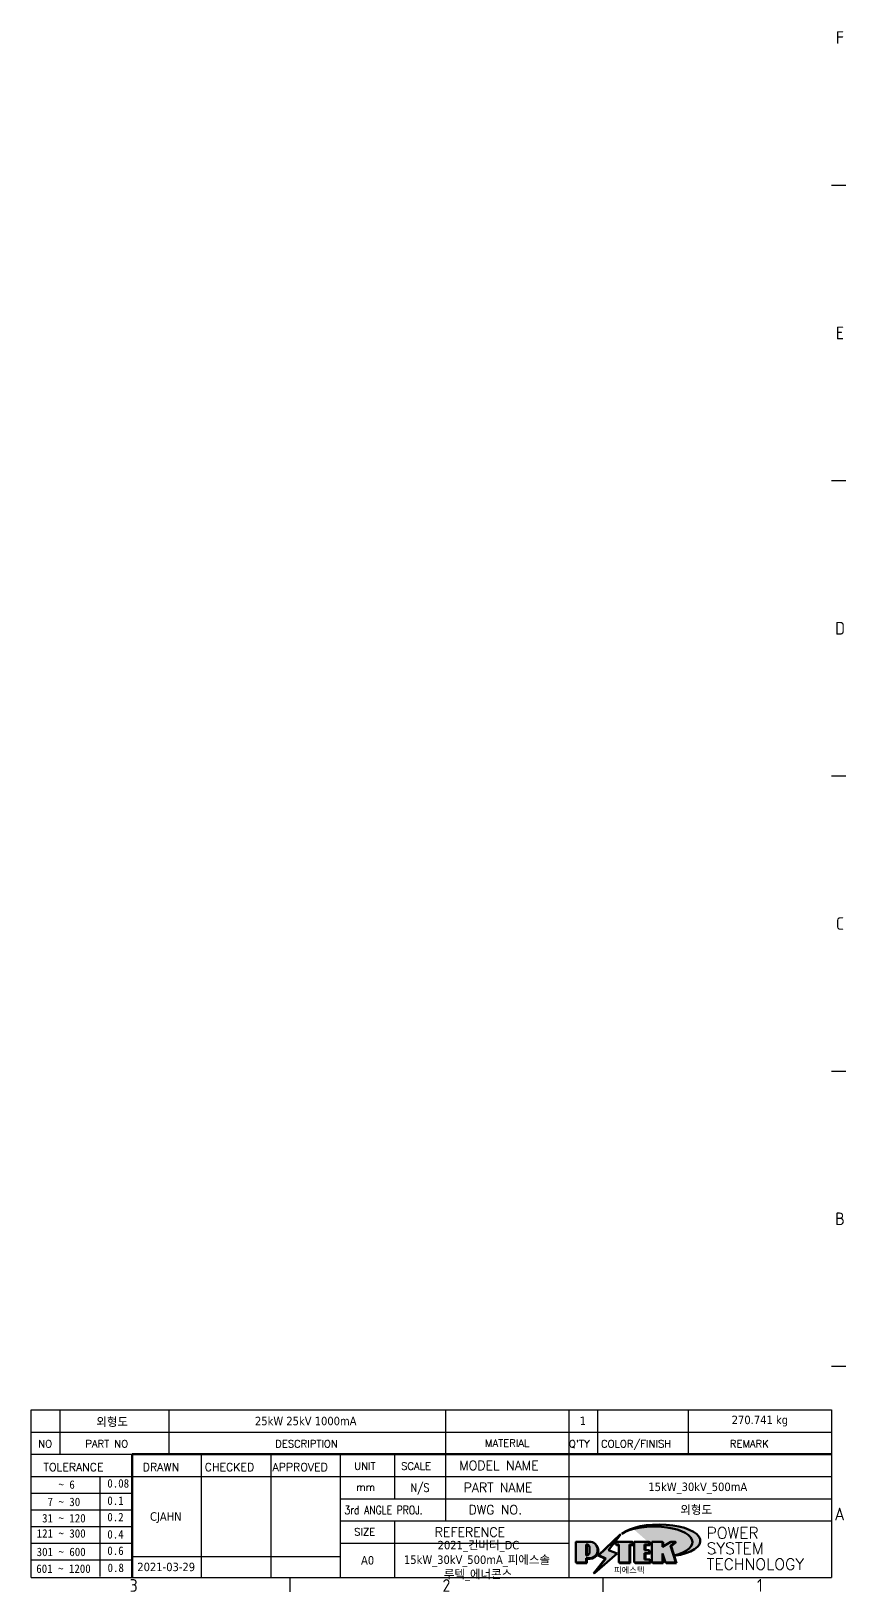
# Model space of a CAD drawing. Header units: millimetres. Extents: x 0 to 4756, y 0 to 3364.
# Drawn here: x 3916 to 4690, y 66 to 1548 of the extents above; entities that cross this region are included whole.
import ezdxf
from ezdxf.enums import TextEntityAlignment as Align

# ---------------------------------------------------------------- set-up
doc = ezdxf.new("R2010")
doc.units = ezdxf.units.MM
doc.header["$LTSCALE"] = 4
doc.layers.get('0').update_dxf_attribs({"color": 3, "lineweight": 25})
for name, color, linetype, lineweight in [('경계(ISO)', 7, 'Continuous', 25), ('제목(ISO)', 5, 'Continuous', 50), ('해치(ISO)', 7, 'Continuous', 18)]:
    doc.layers.add(name, color=color, linetype=linetype, lineweight=lineweight)
doc.styles.add('HAN_291', font='')
doc.styles.add('HAN_370', font='', dxfattribs={"width": 2})
doc.styles.add('RC_284', font='ROMANC.shx')
doc.styles.add('RC_287', font='ROMANC.shx')
doc.styles.add('RC_292', font='ROMANC.shx')
doc.styles.add('ROMANT_294', font='romant.shx')
doc.styles.add('문자 텍스트_PSTEK_POSCO', font='isocp.shx')
doc.styles.add('텍스트 스타일198', font='tahoma.ttf')
doc.styles.add('텍스트 스타일333', font='ROMANC.shx', dxfattribs={"width": 0.800000011920929})
doc.styles.get('HAN_291').set_extended_font_data('GulimChe')
doc.styles.get('HAN_370').set_extended_font_data('GulimChe')

# ---------------------------------------------------------------- blocks, each defined once
blk = doc.blocks.new('경계 Default Border')
at = {"layer": '경계(ISO)'}
for p, q in [((1169.000015258789, 350.4166793823242), (1172.399978637695, 350.4166793823242)), ((1169.000015258789, 280.3333282470703), (1172.399978637695, 280.3333282470703)), ((1169.000015258789, 210.2499961853027), (1172.399978637695, 210.2499961853027)), ((1169.000015258789, 140.1666641235352), (1172.399978637695, 140.1666641235352)), ((1169.000015258789, 70.08333206176758), (1172.399978637695, 70.08333206176758)), ((1040.374984741211, 20), (1040.374984741211, 16.59999966621399)), ((1114.6875, 20), (1114.6875, 16.59999966621399))]:
    blk.add_line(p, q, dxfattribs=at)
at = {"layer": '경계(ISO)', "color": 2, "char_height": 3.00000011920929, "attachment_point": 7, "style": '문자 텍스트_PSTEK_POSCO'}
for s, insert in [('F', (1170.044539520165, 383.9583332737287)), ('E', (1170.044539520165, 313.8463944559917)), ('D', (1169.878270202895, 243.7630611226583)), ('C', (1170.044539520165, 173.679727789325)), ('B', (1169.878270202895, 103.5963944559917)), ('A', (1169.714400817359, 33.5345152359611)), ('3', (1002.387289522953, 16.57139439638704)), ('2', (1076.658989416884, 16.57139439638704)), ('1', (1151.329816104148, 16.59999988079071))]:
    blk.add_mtext(s, dxfattribs=dict(at, insert=insert))
blk = doc.blocks.new('제목 블록 PSTEK')
h = blk.add_hatch(color=1)
edge = h.paths.add_edge_path(flags=0)
edge.add_line((314.2242174273352, 19.60711530335299), (314.2242174273352, 17.00126995915134))
edge.add_line((314.2242174273352, 17.00126995915134), (314.3485873187598, 17.00126995915134))
edge.add_arc((314.3485873187598, 17.6527312952023), 0.6514613360509371, 270, 360)
edge.add_line((315.0000486548106, 17.6527312952023), (315.0000486548106, 18.95565396730211))
edge.add_arc((314.3485873187598, 18.95565396730212), 0.6514613360508712, 0, 90)
edge.add_line((314.3485873187598, 19.60711530335299), (314.2242174273352, 19.60711530335299))
edge = h.paths.add_edge_path()
edge.add_arc((314.9847713324306, 18.28938669179658), 1.969189947606664, 269.9999999999959, 450)
edge.add_line((314.9847713324306, 20.25857663940318), (311.7664314776902, 20.25857663940324))
edge.add_line((311.7664314776902, 20.25857663940324), (311.7664314776902, 15.3430047401139))
edge.add_line((311.7664314776902, 15.3430047401139), (314.2242174273352, 15.3430047401139))
edge.add_line((314.2242174273352, 15.3430047401139), (314.2242174273352, 16.32019674418991))
edge.add_line((314.2242174273352, 16.32019674418991), (314.9847713324307, 16.32019674418991))
h = blk.add_hatch(color=252)
edge = h.paths.add_edge_path()
edge.add_arc((314.9847713324309, 18.28938669179657), 1.969189947606666, 270, 406.8278729790604)
edge.add_arc((315.1624426058984, 18.1413272972396), 1.969189947606962, -90, 53.560984836317004, ccw=False)
edge.add_line((315.1624426058984, 16.17213734963263), (314.4018887008024, 16.17213734963263))
edge.add_line((314.4018887008024, 16.17213734963263), (314.4018887008024, 15.19494534555726))
edge.add_line((314.4018887008024, 15.19494534555726), (311.9441027511573, 15.19494534555726))
edge.add_line((311.9441027511573, 15.19494534555726), (311.9441027511573, 15.3430047401139))
edge.add_line((311.9441027511573, 15.3430047401139), (314.2242174273352, 15.3430047401139))
edge.add_line((314.2242174273352, 15.3430047401139), (314.2242174273352, 16.32019674418991))
edge.add_line((314.2242174273352, 16.32019674418991), (314.9847713324309, 16.32019674418991))
h = blk.add_hatch(color=252)
edge = h.paths.add_edge_path()
edge.add_line((314.4018887008024, 19.45905590879572), (314.5262585922315, 19.45905590879572))
edge.add_arc((314.5262585922314, 18.80759457274939), 0.6514613360463194, 60.4189348879147, 90.00000000000318, ccw=False)
edge.add_arc((314.3485873187602, 18.95565396730057), 0.6514613360524251, 39.96992292766206, 90.00000000009999)
edge.add_line((314.3485873187591, 19.60711530335307), (314.2242174273352, 19.60711530335298))
edge.add_line((314.2242174273352, 19.60711530335299), (314.2242174273352, 17.00126995915134))
edge.add_line((314.2242174273352, 17.00126995915134), (314.3485873187591, 17.00126995915134))
edge.add_arc((314.3485873187568, 17.652731295233), 0.6514613360816299, 270.0000000002, 274.6930825552478)
edge.add_line((314.4018887008024, 17.0034541317032), (314.4018887008024, 19.45905590879572))
for color, points in [(252, [(317.2195697678507, 17.0593801673321), (322.0326348870767, 21.62682475217465), (322.2781991042243, 21.94392121864296), (317.0471853425802, 16.97985676345368), (318.7512090904202, 16.1899260703855), (316.0018030350395, 12.71868385740789), (316.3356552234328, 13.00206718743325), (318.9235935156908, 16.2694494742633)]), (5, [(321.6183518841322, 17.4193704504104), (319.5281351041078, 18.24969419629727), (322.4505835294948, 22.02344462252142), (317.2195697678507, 17.0593801673321), (318.9235935156908, 16.2694494742633), (316.1741874603099, 12.79820726128571)]), (1, [(324.4839107253602, 19.60711530335299), (325.2419748254881, 19.60711530335299), (325.2419748254881, 20.25857663940324), (321.2266040451076, 20.25857663940324), (321.2266040451076, 19.60711530335299), (321.9846681452406, 19.60711530335299), (321.9846681452406, 15.3430047401139), (324.4839107253602, 15.3430047401139)]), (252, [(321.9846681452406, 19.60711530335299), (321.4042753185749, 19.60711530335299), (321.4042753185749, 19.45905590879572), (321.9846681452406, 19.45905590879572)]), (252, [(324.6615819988275, 19.45905590879572), (325.4196460989604, 19.45905590879572), (325.4196460989604, 20.11051724484596), (325.2419748254881, 20.11051724484596), (325.2419748254881, 19.60711530335299), (324.4839107253602, 19.60711530335299), (324.4839107253602, 15.3430047401139), (322.1623394187076, 15.3430047401139), (322.1623394187076, 15.19494534555726), (324.6615819988275, 15.19494534555726)]), (1, [(329.2277337269622, 20.25857663940324), (325.65654113025, 20.25857663940324), (325.65654113025, 15.3430047401139), (329.3580259941756, 15.3430047401139), (329.3580259941756, 15.9944660761648), (328.1137701654877, 15.9944660761648), (328.1137701654877, 17.56360607323003), (329.2277337269622, 17.56360607323003), (329.2277337269622, 18.25543873810179), (328.1137701654877, 18.25543873810179), (328.1137701654877, 19.60711530335299), (329.2277337269622, 19.60711530335299)]), (252, [(328.2914414389548, 19.45905590879572), (329.4054050004294, 19.45905590879572), (329.4054050004294, 20.11051724484596), (329.2277337269622, 20.11051724484596), (329.2277337269622, 19.60711530335299), (328.1137701654877, 19.60711530335299), (328.1137701654877, 18.25543873810179), (328.2914414389548, 18.25543873810179)]), (1, [(332.3312149849806, 20.25857663940324), (329.8592894925411, 20.25857663940324), (329.8592894925411, 15.3430047401139), (332.3312149849806, 15.3430047401139), (332.3312149849806, 17.4318630164523), (333.0701931098801, 15.3430047401139), (335.4855464857051, 15.3430047401139), (334.2514536401189, 19.30614745124769), (335.4379594596742, 20.25857663940324), (334.3071782107978, 20.25857663940324), (332.3312149849806, 18.99741471888304)]), (252, [(332.5088862584528, 20.1105172448466), (332.3312149849806, 20.1105172448466), (332.3312149849806, 18.99741471888368), (332.5088862584528, 19.11081371413894)]), (252, [(335.6156307331414, 20.11051724484596), (335.2535118015555, 20.11051724484596), (334.2514536401189, 19.30614745124769), (335.4855464857051, 15.3430047401139), (333.1954852176545, 15.3430047401139), (333.2478643833523, 15.19494534555726), (335.6632177591723, 15.19494534555726), (334.4291249135862, 19.15808805669106)]), (252, [(329.5356972676428, 15.8464066816075), (329.3580259941756, 15.8464066816075), (329.3580259941756, 15.3430047401139), (325.8342124037171, 15.3430047401139), (325.8342124037171, 15.19494534555726), (329.5356972676428, 15.19494534555726)]), (252, [(328.2914414389548, 17.41554667867274), (329.4054050004294, 17.41554667867274), (329.4054050004294, 18.10737934354514), (329.2277337269622, 18.10737934354514), (329.2277337269622, 17.56360607323003), (328.1137701654877, 17.56360607323003), (328.1137701654877, 15.9944660761648), (328.2914414389548, 15.9944660761648)]), (252, [(332.5088862584528, 16.92964231796647), (332.3312149849806, 17.43186301645164), (332.3312149849806, 15.3430047401139), (330.0369607660135, 15.3430047401139), (330.0369607660135, 15.19494534555726), (332.5088862584528, 15.19494534555726)])]:
    blk.add_hatch(color=color).paths.add_polyline_path(points)
at = {"layer": '해치(ISO)'}
h = blk.add_hatch(color=140, dxfattribs=at)
edge = h.paths.add_edge_path()
edge.add_ellipse((330.3660919371412, 20.15576403068321), major_axis=(9.100907360794343, 0), ratio=0.4069904968023172, start_angle=301.3098473703837, end_angle=507.7436900681698)
edge.add_ellipse((331.5340919371412, 20.4634168429492), major_axis=(-9.82350664112931, 0), ratio=0.3942600559756514, start_angle=111.51207141178469, end_angle=334.47025347086895, ccw=False)
edge.add_line((335.1363447531188, 16.8601935978785), (335.0955236905705, 16.99119398620872))
at = {"color": 180}
for p, q in [((182.475792979055, 11.79100474011392), (182.4757929790549, 51.56524660363496)), ((182.4757929790549, 51.56524660363496), (372.4757929537551, 51.56524660363496)), ((189.2651435055721, 51.56524660363496), (189.2651435055722, 41.00524660363494)), ((215.2152739891528, 41.00524660363494), (215.2152739891528, 51.56524660363496)), ((280.8758854511282, 51.56524660363496), (280.8758854511282, 41.00524660363494)), ((310.0881549537552, 51.56524660363496), (310.0881549537553, 41.00524660363494)), ((316.9044520275131, 51.56524660363496), (316.9044520275127, 41.00524660363494)), ((338.4566026226726, 51.56524660363496), (338.4566026226727, 41.00524660363494)), ((372.4757929537551, 51.56524660363496), (372.4757929537551, 11.79100474011389)), ((182.475792979055, 46.2852466036349), (372.4757929537551, 46.28524660363492)), ((182.475792979055, 41.00524660363493), (206.451475290024, 41.00524660363493)), ((222.9401812389276, 11.79100474011392), (222.9401812389276, 41.00524660363494)), ((239.4288871878316, 11.79100474011392), (239.4288871878316, 41.00524660363494)), ((255.9175931367356, 11.79100474011392), (255.9175931367356, 41.00524660363494)), ((268.6918866058747, 41.00524660363494), (268.6918866058747, 30.44524660363498)), ((280.8758854511282, 41.00524660363494), (280.8758854511282, 25.16524660363502)), ((310.088154953755, 41.00524660363494), (310.088154953755, 11.79100474011392)), ((182.475792979055, 35.72524660363497), (206.451475290024, 35.72524660363497)), ((198.8621818849491, 12.02524660363491), (198.8621818849491, 35.72524660363497)), ((206.451475290024, 35.72524660363497), (372.4757929537551, 35.72524660363497)), ((182.475792979055, 31.77524660363492), (206.451475290024, 31.77524660363492)), ((255.917593136736, 30.44524660363498), (372.4757929537552, 30.44524660363501)), ((182.475792979055, 27.82524660363487), (206.451475290024, 27.82524660363487)), ((182.475792979055, 23.87524660363505), (206.451475290024, 23.87524660363505)), ((255.9175931367359, 25.16524660363502), (372.4757929537552, 25.165246603635)), ((268.6918866058744, 25.16524660363502), (268.6918866058744, 11.79100474011392)), ((182.475792979055, 19.92524660363478), (206.451475290024, 19.92524660363478)), ((255.9175931367359, 19.88524660363481), (310.0881549537553, 19.88524660363481)), ((182.475792979055, 15.97524660363496), (206.451475290024, 15.97524660363496)), ((206.451475290024, 16.74100474011396), (255.9175931367359, 16.74100474011396)), ((182.475792979055, 11.79100474011392), (372.4757929537551, 11.79100474011389))]:
    blk.add_line(p, q, dxfattribs=at)
at = {"color": 7, "lineweight": 50}
for p, q in [((206.4514752900237, 11.79100474011392), (206.4514752900237, 41.00524660363494)), ((206.451475290024, 41.00524660363494), (372.4757929537551, 41.00524660363496))]:
    blk.add_line(p, q, dxfattribs=at)
at = {"color": 7}
for p, q in [((311.7664314776902, 20.25900474011391), (311.7664314776902, 15.34300474011391)), ((314.9847713324309, 20.25857663940324), (311.7664314776902, 20.25857663940324)), ((314.9847713324309, 20.25857663940324), (311.7664314776902, 20.25857663940324)), ((311.7664314776902, 20.25857663940324), (311.7664314776902, 15.3430047401139)), ((314.2242174273352, 17.00126995915134), (314.2242174273352, 19.60711530335299)), ((314.2242174273352, 19.60711530335299), (314.3485873187591, 19.60711530335299)), ((314.3485873187591, 19.60711530335299), (314.2242174273352, 19.60711530335299)), ((314.2242174273352, 19.60711530335299), (314.2242174273352, 17.00126995915134)), ((314.2242174273352, 17.00126995915134), (314.2242174273352, 19.60711530335299)), ((314.2242174273352, 19.60711530335299), (314.3485873187591, 19.60711530335299)), ((314.4018887008024, 19.45905590879572), (314.5262585922314, 19.45905590879572)), ((314.4018887008024, 17.0034541317032), (314.4018887008024, 19.45905590879572)), ((315.0000486548106, 18.95565396730275), (315.0000486548106, 17.65273129520161)), ((315.0000486548106, 18.95565396730275), (315.0000486548106, 17.65273129520161)), ((322.2781991042243, 21.94392121864296), (317.0471853425802, 16.97985676345368)), ((322.4505835294948, 22.02344462252142), (317.2195697678507, 17.0593801673321)), ((317.2195697678507, 17.0593801673321), (322.0326348870767, 21.62682475217465)), ((319.5281351041078, 18.24969419629727), (322.4505835294948, 22.02344462252142)), ((325.2419748254881, 20.25857663940324), (321.2266040451076, 20.25857663940324)), ((321.2266040451076, 20.25857663940324), (321.2266040451076, 19.60711530335299)), ((325.2419748254881, 20.25857663940324), (321.2266040451076, 20.25857663940324)), ((321.2266040451076, 20.25857663940324), (321.2266040451076, 19.60711530335299)), ((321.2266040451076, 19.60711530335299), (321.9846681452406, 19.60711530335299)), ((321.2266040451076, 19.60711530335299), (321.9846681452406, 19.60711530335299)), ((321.4042753185749, 19.60711530335299), (321.4042753185749, 19.45905590879572)), ((321.9846681452406, 19.60711530335299), (321.4042753185749, 19.60711530335299)), ((321.4042753185749, 19.45905590879572), (321.9846681452406, 19.45905590879572)), ((321.9846681452406, 19.60711530335299), (321.9846681452406, 15.3430047401139)), ((321.9846681452406, 19.45905590879572), (321.9846681452406, 19.60711530335299)), ((321.9846681452406, 19.60711530335299), (321.9846681452406, 15.3430047401139)), ((322.0326348870767, 21.62682475217465), (322.2781991042243, 21.94392121864296)), ((324.4839107253602, 19.60711530335299), (325.2419748254881, 19.60711530335299)), ((324.4839107253602, 15.3430047401139), (324.4839107253602, 19.60711530335299)), ((325.2419748254881, 19.60711530335299), (324.4839107253602, 19.60711530335299)), ((324.4839107253602, 19.60711530335299), (324.4839107253602, 15.3430047401139)), ((324.4839107253602, 19.60711530335299), (325.2419748254881, 19.60711530335299)), ((324.4839107253602, 15.3430047401139), (324.4839107253602, 19.60711530335299)), ((324.6615819988275, 19.45905590879572), (325.4196460989604, 19.45905590879572)), ((324.6615819988275, 15.19494534555726), (324.6615819988275, 19.45905590879572)), ((325.2419748254881, 19.60711530335299), (325.2419748254881, 20.25857663940324)), ((325.2419748254881, 19.60711530335299), (325.2419748254881, 20.25857663940324)), ((325.4196460989604, 20.11051724484596), (325.2419748254881, 20.11051724484596)), ((325.2419748254881, 20.11051724484596), (325.2419748254881, 19.60711530335299)), ((325.4196460989604, 19.45905590879572), (325.4196460989604, 20.11051724484596)), ((329.2277337269622, 20.25857663940324), (325.65654113025, 20.25857663940324)), ((325.65654113025, 20.25857663940324), (325.65654113025, 15.3430047401139)), ((325.65654113025, 20.25857663940324), (325.65654113025, 15.3430047401139)), ((329.2277337269622, 20.25857663940324), (325.65654113025, 20.25857663940324)), ((328.1137701654877, 18.25543873810179), (328.1137701654877, 19.60711530335299)), ((328.1137701654877, 19.60711530335299), (329.2277337269622, 19.60711530335299)), ((329.2277337269622, 19.60711530335299), (328.1137701654877, 19.60711530335299)), ((328.1137701654877, 19.60711530335299), (328.1137701654877, 18.25543873810179)), ((328.1137701654877, 18.25543873810179), (328.1137701654877, 19.60711530335299)), ((328.1137701654877, 19.60711530335299), (329.2277337269622, 19.60711530335299)), ((328.2914414389548, 18.25543873810179), (328.2914414389548, 19.45905590879572)), ((328.2914414389548, 19.45905590879572), (329.4054050004294, 19.45905590879572)), ((329.2277337269622, 19.60711530335299), (329.2277337269622, 20.25857663940324)), ((329.2277337269622, 19.60711530335299), (329.2277337269622, 20.25857663940324)), ((329.4054050004294, 20.11051724484596), (329.2277337269622, 20.11051724484596)), ((329.2277337269622, 20.11051724484596), (329.2277337269622, 19.60711530335299)), ((329.4054050004294, 19.45905590879572), (329.4054050004294, 20.11051724484596)), ((332.3312149849806, 20.25857663940324), (329.8592894925411, 20.25857663940324)), ((329.8592894925411, 20.25857663940324), (329.8592894925411, 15.3430047401139)), ((329.8592894925411, 20.25857663940324), (329.8592894925411, 15.3430047401139)), ((332.3312149849806, 20.25857663940324), (329.8592894925411, 20.25857663940324)), ((334.3071782107978, 20.25857663940324), (332.3312149849806, 18.99741471888304)), ((332.3312149849806, 18.99741471888304), (332.3312149849806, 20.25857663940324)), ((334.3071782107978, 20.25857663940324), (332.3312149849806, 18.99741471888304)), ((332.3312149849806, 18.99741471888304), (332.3312149849806, 20.25857663940324)), ((332.5088862584528, 20.1105172448466), (332.3312149849806, 20.1105172448466)), ((332.3312149849806, 20.1105172448466), (332.3312149849806, 18.99741471888368)), ((332.3312149849806, 18.99741471888368), (332.5088862584528, 19.11081371413894)), ((332.5088862584528, 19.11081371413894), (332.5088862584528, 20.1105172448466)), ((334.2514536401189, 19.30614745124769), (335.4379594596742, 20.25857663940324)), ((334.2514536401189, 19.30614745124769), (335.4379594596742, 20.25857663940324)), ((335.2535118015555, 20.11051724484596), (334.2514536401189, 19.30614745124769)), ((335.4855464857051, 15.3430047401139), (334.2514536401189, 19.30614745124769)), ((334.2514536401189, 19.30614745124769), (335.4855464857051, 15.3430047401139)), ((335.4855464857051, 15.3430047401139), (334.2514536401189, 19.30614745124769)), ((335.4379594596742, 20.25857663940324), (334.3071782107978, 20.25857663940324)), ((335.4379594596742, 20.25857663940324), (334.3071782107978, 20.25857663940324)), ((334.4291249135862, 19.15808805669104), (335.6156307331414, 20.11051724484596)), ((335.6632177591723, 15.19494534555726), (334.4291249135862, 19.15808805669104)), ((335.6156307331414, 20.11051724484596), (335.2535118015555, 20.11051724484596)), ((311.7664314776902, 15.3430047401139), (314.2242174273352, 15.3430047401139)), ((311.7664314776902, 15.3430047401139), (314.2242174273352, 15.3430047401139)), ((314.2242174273352, 15.3430047401139), (311.9441027511573, 15.3430047401139)), ((311.9441027511573, 15.3430047401139), (311.9441027511573, 15.19494534555726)), ((311.9441027511573, 15.19494534555726), (314.4018887008024, 15.19494534555726)), ((314.3485873187591, 17.00126995915134), (314.2242174273352, 17.00126995915134)), ((314.2242174273352, 17.00126995915134), (314.3485873187591, 17.00126995915134)), ((314.3485873187591, 17.00126995915134), (314.2242174273352, 17.00126995915134)), ((314.2242174273352, 16.32019674418991), (314.9847713324309, 16.32019674418991)), ((314.2242174273352, 15.3430047401139), (314.2242174273352, 16.32019674418991)), ((314.9847713324309, 16.32019674418991), (314.2242174273352, 16.32019674418991)), ((314.2242174273352, 16.32019674418991), (314.2242174273352, 15.3430047401139)), ((314.2242174273352, 16.32019674418991), (314.9847713324309, 16.32019674418991)), ((314.2242174273352, 15.3430047401139), (314.2242174273352, 16.32019674418991)), ((314.4018887008024, 16.17213734963263), (315.162442605898, 16.17213734963263)), ((314.4018887008024, 15.19494534555726), (314.4018887008024, 16.17213734963263)), ((318.7512090904202, 16.1899260703855), (316.0018030350395, 12.71868385740789)), ((316.1741874603099, 12.79820726128571), (321.6183518841322, 17.4193704504104)), ((318.9235935156908, 16.2694494742633), (316.1741874603099, 12.79820726128571)), ((316.3356552234328, 13.00206718743325), (318.9235935156908, 16.2694494742633)), ((317.0471853425802, 16.97985676345368), (318.7512090904202, 16.1899260703855)), ((318.9235935156908, 16.2694494742633), (317.2195697678507, 17.0593801673321)), ((317.2195697678507, 17.0593801673321), (318.9235935156908, 16.2694494742633)), ((321.6183518841322, 17.4193704504104), (319.5281351041078, 18.24969419629727)), ((321.9846681452406, 15.3430047401139), (324.4839107253602, 15.3430047401139)), ((321.9846681452406, 15.3430047401139), (324.4839107253602, 15.3430047401139)), ((324.4839107253602, 15.3430047401139), (322.1623394187076, 15.3430047401139)), ((322.1623394187076, 15.3430047401139), (322.1623394187076, 15.19494534555726)), ((322.1623394187076, 15.19494534555726), (324.6615819988275, 15.19494534555726)), ((325.65654113025, 15.3430047401139), (329.3580259941756, 15.3430047401139)), ((325.65654113025, 15.3430047401139), (329.3580259941756, 15.3430047401139)), ((329.3580259941756, 15.3430047401139), (325.8342124037171, 15.3430047401139)), ((325.8342124037171, 15.3430047401139), (325.8342124037171, 15.19494534555726)), ((325.8342124037171, 15.19494534555726), (329.5356972676428, 15.19494534555726)), ((329.2277337269622, 18.25543873810179), (328.1137701654877, 18.25543873810179)), ((328.1137701654877, 18.25543873810179), (328.2914414389548, 18.25543873810179)), ((329.2277337269622, 18.25543873810179), (328.1137701654877, 18.25543873810179)), ((328.1137701654877, 17.56360607323003), (329.2277337269622, 17.56360607323003)), ((328.1137701654877, 15.9944660761648), (328.1137701654877, 17.56360607323003)), ((329.2277337269622, 17.56360607323003), (328.1137701654877, 17.56360607323003)), ((328.1137701654877, 17.56360607323003), (328.1137701654877, 15.9944660761648)), ((328.1137701654877, 17.56360607323003), (329.2277337269622, 17.56360607323003)), ((328.1137701654877, 15.9944660761648), (328.1137701654877, 17.56360607323003)), ((329.3580259941756, 15.9944660761648), (328.1137701654877, 15.9944660761648)), ((328.1137701654877, 15.9944660761648), (328.2914414389548, 15.9944660761648)), ((329.3580259941756, 15.9944660761648), (328.1137701654877, 15.9944660761648)), ((328.2914414389548, 15.9944660761648), (328.2914414389548, 17.41554667867274)), ((328.2914414389548, 17.41554667867274), (329.4054050004294, 17.41554667867274)), ((329.2277337269622, 17.56360607323003), (329.2277337269622, 18.25543873810179)), ((329.2277337269622, 17.56360607323003), (329.2277337269622, 18.25543873810179)), ((329.4054050004294, 18.10737934354514), (329.2277337269622, 18.10737934354514)), ((329.2277337269622, 18.10737934354514), (329.2277337269622, 17.56360607323003)), ((329.3580259941756, 15.3430047401139), (329.3580259941756, 15.9944660761648)), ((329.3580259941756, 15.3430047401139), (329.3580259941756, 15.9944660761648)), ((329.5356972676428, 15.8464066816075), (329.3580259941756, 15.8464066816075)), ((329.3580259941756, 15.8464066816075), (329.3580259941756, 15.3430047401139)), ((329.4054050004294, 17.41554667867274), (329.4054050004294, 18.10737934354514)), ((329.5356972676428, 15.19494534555726), (329.5356972676428, 15.8464066816075)), ((329.8592894925411, 15.3430047401139), (332.3312149849806, 15.3430047401139)), ((329.8592894925411, 15.3430047401139), (332.3312149849806, 15.3430047401139)), ((332.3312149849806, 15.3430047401139), (330.0369607660135, 15.3430047401139)), ((330.0369607660135, 15.3430047401139), (330.0369607660135, 15.19494534555726)), ((330.0369607660135, 15.19494534555726), (332.5088862584528, 15.19494534555726)), ((332.3312149849806, 17.4318630164523), (333.0701931098801, 15.3430047401139)), ((332.3312149849806, 15.3430047401139), (332.3312149849806, 17.4318630164523)), ((332.5088862584528, 16.92964231796647), (332.3312149849806, 17.43186301645164)), ((332.3312149849806, 17.43186301645164), (332.3312149849806, 15.3430047401139)), ((332.3312149849806, 17.4318630164523), (333.0701931098801, 15.3430047401139)), ((332.3312149849806, 15.3430047401139), (332.3312149849806, 17.4318630164523)), ((332.5088862584528, 15.19494534555726), (332.5088862584528, 16.92964231796647)), ((333.0701931098801, 15.3430047401139), (335.4855464857051, 15.3430047401139)), ((333.0701931098801, 15.3430047401139), (335.4855464857051, 15.3430047401139)), ((335.4855464857051, 15.3430047401139), (333.1954852176545, 15.3430047401139)), ((333.1954852176545, 15.3430047401139), (333.2478643833523, 15.19494534555726)), ((333.2478643833523, 15.19494534555726), (335.6632177591723, 15.19494534555726)), ((345.0447381189468, 17.50375595811051), (344.9867755289346, 17.689895936919)), ((316.0018030350395, 12.71868385740789), (316.3356552234328, 13.00206718743325))]:
    blk.add_line(p, q, dxfattribs=at)
at = {"color": 1}
for p, q in [((314.9847713324309, 20.25857663940324), (311.7664314776902, 20.25857663940324)), ((311.7664314776902, 20.25857663940324), (311.7664314776902, 15.3430047401139)), ((314.2242174273352, 17.00126995915134), (314.2242174273352, 19.60711530335299)), ((314.2242174273352, 19.60711530335299), (314.3485873187591, 19.60711530335299)), ((315.0000486548106, 18.95565396730275), (315.0000486548106, 17.65273129520161)), ((325.2419748254881, 20.25857663940324), (321.2266040451076, 20.25857663940324)), ((321.2266040451076, 20.25857663940324), (321.2266040451076, 19.60711530335299)), ((321.2266040451076, 19.60711530335299), (321.9846681452406, 19.60711530335299)), ((321.9846681452406, 19.60711530335299), (321.9846681452406, 15.3430047401139)), ((324.4839107253602, 19.60711530335299), (325.2419748254881, 19.60711530335299)), ((324.4839107253602, 15.3430047401139), (324.4839107253602, 19.60711530335299)), ((325.2419748254881, 19.60711530335299), (325.2419748254881, 20.25857663940324)), ((329.2277337269622, 20.25857663940324), (325.65654113025, 20.25857663940324)), ((325.65654113025, 20.25857663940324), (325.65654113025, 15.3430047401139)), ((328.1137701654877, 18.25543873810179), (328.1137701654877, 19.60711530335299)), ((328.1137701654877, 19.60711530335299), (329.2277337269622, 19.60711530335299)), ((329.2277337269622, 19.60711530335299), (329.2277337269622, 20.25857663940324)), ((332.3312149849806, 20.25857663940324), (329.8592894925411, 20.25857663940324)), ((329.8592894925411, 20.25857663940324), (329.8592894925411, 15.3430047401139)), ((334.3071782107978, 20.25857663940324), (332.3312149849806, 18.99741471888304)), ((332.3312149849806, 18.99741471888304), (332.3312149849806, 20.25857663940324)), ((334.2514536401189, 19.30614745124769), (335.4379594596742, 20.25857663940324)), ((335.4855464857051, 15.3430047401139), (334.2514536401189, 19.30614745124769)), ((335.4379594596742, 20.25857663940324), (334.3071782107978, 20.25857663940324)), ((311.7664314776902, 15.3430047401139), (314.2242174273352, 15.3430047401139)), ((314.3485873187591, 17.00126995915134), (314.2242174273352, 17.00126995915134)), ((314.2242174273352, 16.32019674418991), (314.9847713324309, 16.32019674418991)), ((314.2242174273352, 15.3430047401139), (314.2242174273352, 16.32019674418991)), ((321.9846681452406, 15.3430047401139), (324.4839107253602, 15.3430047401139)), ((325.65654113025, 15.3430047401139), (329.3580259941756, 15.3430047401139)), ((329.2277337269622, 18.25543873810179), (328.1137701654877, 18.25543873810179)), ((328.1137701654877, 17.56360607323003), (329.2277337269622, 17.56360607323003)), ((328.1137701654877, 15.9944660761648), (328.1137701654877, 17.56360607323003)), ((329.3580259941756, 15.9944660761648), (328.1137701654877, 15.9944660761648)), ((329.2277337269622, 17.56360607323003), (329.2277337269622, 18.25543873810179)), ((329.3580259941756, 15.3430047401139), (329.3580259941756, 15.9944660761648)), ((329.8592894925411, 15.3430047401139), (332.3312149849806, 15.3430047401139)), ((332.3312149849806, 17.4318630164523), (333.0701931098801, 15.3430047401139)), ((332.3312149849806, 15.3430047401139), (332.3312149849806, 17.4318630164523)), ((333.0701931098801, 15.3430047401139), (335.4855464857051, 15.3430047401139))]:
    blk.add_line(p, q, dxfattribs=at)
at = {"color": 5}
for p, q in [((322.4505835294948, 22.02344462252142), (317.2195697678507, 17.0593801673321)), ((319.5281351041078, 18.24969419629727), (322.4505835294948, 22.02344462252142)), ((316.1741874603099, 12.79820726128571), (321.6183518841322, 17.4193704504104)), ((318.9235935156908, 16.2694494742633), (316.1741874603099, 12.79820726128571)), ((317.2195697678507, 17.0593801673321), (318.9235935156908, 16.2694494742633)), ((321.6183518841322, 17.4193704504104), (319.5281351041078, 18.24969419629727))]:
    blk.add_line(p, q, dxfattribs=at)
at = {"color": 7}
for centre, radius, start, end in [((314.3485873187598, 18.95565396730211), 0.6514613360508712, 0, 90), ((314.3485873187602, 18.95565396730057), 0.6514613360524251, 39.96992292766117, 90), ((314.3485873187598, 18.95565396730212), 0.6514613360508712, 0, 90), ((314.5262585922314, 18.80759457274939), 0.6514613360463193, 60.41893488791137, 90), ((314.9847713324309, 18.28938669179658), 1.969189947606665, 270, 90), ((314.9847713324309, 18.28938669179658), 1.969189947606665, 270, 90), ((314.9847713324307, 18.2893866917965), 1.969189947606594, 270, 46.82787297909833), ((315.1624426058984, 18.1413272972396), 1.969189947606961, 270, 53.56098483636067), ((314.3485873187597, 17.65273129520228), 0.6514613360509381, 270, 0), ((314.3485873187598, 17.6527312952023), 0.6514613360509381, 270, 0), ((314.3485873187568, 17.652731295233), 0.6514613360816299, 270, 274.6930825552478)]:
    blk.add_arc(centre, radius, start, end, dxfattribs=at)
at = {"color": 1}
for centre, radius, start, end in [((314.3485873187598, 18.95565396730211), 0.6514613360508712, 0, 90), ((314.9847713324309, 18.28938669179657), 1.969189947606665, 270, 90), ((314.3485873187598, 17.6527312952023), 0.6514613360509381, 270, 0)]:
    blk.add_arc(centre, radius, start, end, dxfattribs=at)
at = {"layer": '제목(ISO)', "lineweight": 18}
blk.add_line((182.475792979055, 35.72500474011393), (182.475792979055, 11.79100474011392), dxfattribs=at)
at = {"layer": '제목(ISO)'}
for p, q in [((314.9847713324306, 20.25857663940324), (311.7664314776902, 20.25857663940324)), ((311.7664314776902, 20.25857663940324), (311.7664314776902, 15.3430047401139)), ((314.2242174273352, 17.00126995915134), (314.2242174273352, 19.60711530335299)), ((314.2242174273352, 19.60711530335299), (314.3485873187598, 19.60711530335299)), ((314.3485873187591, 19.60711530335299), (314.2242174273352, 19.60711530335299)), ((314.2242174273352, 19.60711530335299), (314.2242174273352, 17.00126995915134)), ((314.4018887008024, 19.45905590879572), (314.5262585922314, 19.45905590879572)), ((314.4018887008024, 17.0034541317032), (314.4018887008024, 19.45905590879572)), ((315.0000486548106, 18.95565396730211), (315.0000486548106, 17.6527312952023)), ((322.2781991042243, 21.94392121864296), (317.0471853425802, 16.97985676345368)), ((322.4505835294948, 22.02344462252142), (317.2195697678507, 17.0593801673321)), ((317.2195697678507, 17.0593801673321), (322.0326348870767, 21.62682475217465)), ((319.5281351041078, 18.24969419629727), (322.4505835294948, 22.02344462252142)), ((325.2419748254881, 20.25857663940324), (321.2266040451076, 20.25857663940324)), ((321.2266040451076, 20.25857663940324), (321.2266040451076, 19.60711530335299)), ((321.2266040451076, 19.60711530335299), (321.9846681452406, 19.60711530335299)), ((321.9846681452406, 19.60711530335299), (321.4042753185749, 19.60711530335299)), ((321.4042753185749, 19.60711530335299), (321.4042753185749, 19.45905590879572)), ((321.4042753185749, 19.45905590879572), (321.9846681452406, 19.45905590879572)), ((321.9846681452406, 19.60711530335299), (321.9846681452406, 15.3430047401139)), ((321.9846681452406, 19.45905590879572), (321.9846681452406, 19.60711530335299)), ((322.0326348870767, 21.62682475217465), (322.2781991042243, 21.94392121864296)), ((324.4839107253602, 19.60711530335299), (325.2419748254881, 19.60711530335299)), ((324.4839107253602, 15.3430047401139), (324.4839107253602, 19.60711530335299)), ((325.2419748254881, 19.60711530335299), (324.4839107253602, 19.60711530335299)), ((324.4839107253602, 19.60711530335299), (324.4839107253602, 15.3430047401139)), ((324.6615819988275, 19.45905590879572), (325.4196460989604, 19.45905590879572)), ((324.6615819988275, 15.19494534555726), (324.6615819988275, 19.45905590879572)), ((325.2419748254881, 19.60711530335299), (325.2419748254881, 20.25857663940324)), ((325.4196460989604, 20.11051724484596), (325.2419748254881, 20.11051724484596)), ((325.2419748254881, 20.11051724484596), (325.2419748254881, 19.60711530335299)), ((325.4196460989604, 19.45905590879572), (325.4196460989604, 20.11051724484596)), ((329.2277337269622, 20.25857663940324), (325.65654113025, 20.25857663940324)), ((325.65654113025, 20.25857663940324), (325.65654113025, 15.3430047401139)), ((328.1137701654877, 18.25543873810179), (328.1137701654877, 19.60711530335299)), ((328.1137701654877, 19.60711530335299), (329.2277337269622, 19.60711530335299)), ((329.2277337269622, 19.60711530335299), (328.1137701654877, 19.60711530335299)), ((328.1137701654877, 19.60711530335299), (328.1137701654877, 18.25543873810179)), ((328.2914414389548, 19.45905590879572), (329.4054050004294, 19.45905590879572)), ((328.2914414389548, 18.25543873810179), (328.2914414389548, 19.45905590879572)), ((329.2277337269622, 19.60711530335299), (329.2277337269622, 20.25857663940324)), ((329.4054050004294, 20.11051724484596), (329.2277337269622, 20.11051724484596)), ((329.2277337269622, 20.11051724484596), (329.2277337269622, 19.60711530335299)), ((329.4054050004294, 19.45905590879572), (329.4054050004294, 20.11051724484596)), ((332.3312149849806, 20.25857663940324), (329.8592894925411, 20.25857663940324)), ((329.8592894925411, 20.25857663940324), (329.8592894925411, 15.3430047401139)), ((334.3071782107978, 20.25857663940324), (332.3312149849806, 18.99741471888304)), ((332.3312149849806, 18.99741471888304), (332.3312149849806, 20.25857663940324)), ((332.5088862584528, 20.1105172448466), (332.3312149849806, 20.1105172448466)), ((332.3312149849806, 20.1105172448466), (332.3312149849806, 18.99741471888368)), ((332.3312149849806, 18.99741471888368), (332.5088862584528, 19.11081371413894)), ((332.5088862584528, 19.11081371413894), (332.5088862584528, 20.1105172448466)), ((334.2514536401189, 19.30614745124769), (335.4379594596742, 20.25857663940324)), ((335.2535118015555, 20.11051724484596), (334.2514536401189, 19.30614745124769)), ((335.4855464857051, 15.3430047401139), (334.2514536401189, 19.30614745124769)), ((334.2514536401189, 19.30614745124769), (335.4855464857051, 15.3430047401139)), ((335.4379594596742, 20.25857663940324), (334.3071782107978, 20.25857663940324)), ((334.4291249135862, 19.15808805669106), (335.6156307331414, 20.11051724484596)), ((335.6632177591723, 15.19494534555726), (334.4291249135862, 19.15808805669106)), ((335.6156307331414, 20.11051724484596), (335.2535118015555, 20.11051724484596)), ((311.7664314776902, 15.3430047401139), (314.2242174273352, 15.3430047401139)), ((314.2242174273352, 15.3430047401139), (311.9441027511573, 15.3430047401139)), ((311.9441027511573, 15.3430047401139), (311.9441027511573, 15.19494534555726)), ((311.9441027511573, 15.19494534555726), (314.4018887008024, 15.19494534555726)), ((314.3485873187598, 17.00126995915134), (314.2242174273352, 17.00126995915134)), ((314.2242174273352, 17.00126995915134), (314.3485873187591, 17.00126995915134)), ((314.2242174273352, 15.3430047401139), (314.2242174273352, 16.32019674418991)), ((314.2242174273352, 16.32019674418991), (314.9847713324307, 16.32019674418991)), ((314.9847713324309, 16.32019674418991), (314.2242174273352, 16.32019674418991)), ((314.2242174273352, 16.32019674418991), (314.2242174273352, 15.3430047401139)), ((314.4018887008024, 15.19494534555726), (314.4018887008024, 16.17213734963263)), ((314.4018887008024, 16.17213734963263), (315.1624426058984, 16.17213734963263)), ((318.7512090904202, 16.1899260703855), (316.0018030350395, 12.71868385740789)), ((316.1741874603099, 12.79820726128571), (321.6183518841322, 17.4193704504104)), ((318.9235935156908, 16.2694494742633), (316.1741874603099, 12.79820726128571)), ((316.3356552234328, 13.00206718743325), (318.9235935156908, 16.2694494742633)), ((317.0471853425802, 16.97985676345368), (318.7512090904202, 16.1899260703855)), ((317.2195697678507, 17.0593801673321), (318.9235935156908, 16.2694494742633)), ((318.9235935156908, 16.2694494742633), (317.2195697678507, 17.0593801673321)), ((321.6183518841322, 17.4193704504104), (319.5281351041078, 18.24969419629727)), ((321.9846681452406, 15.3430047401139), (324.4839107253602, 15.3430047401139)), ((324.4839107253602, 15.3430047401139), (322.1623394187076, 15.3430047401139)), ((322.1623394187076, 15.3430047401139), (322.1623394187076, 15.19494534555726)), ((322.1623394187076, 15.19494534555726), (324.6615819988275, 15.19494534555726)), ((325.65654113025, 15.3430047401139), (329.3580259941756, 15.3430047401139)), ((329.3580259941756, 15.3430047401139), (325.8342124037171, 15.3430047401139)), ((325.8342124037171, 15.3430047401139), (325.8342124037171, 15.19494534555726)), ((325.8342124037171, 15.19494534555726), (329.5356972676428, 15.19494534555726)), ((329.2277337269622, 18.25543873810179), (328.1137701654877, 18.25543873810179)), ((328.1137701654877, 18.25543873810179), (328.2914414389548, 18.25543873810179)), ((328.1137701654877, 15.9944660761648), (328.1137701654877, 17.56360607323003)), ((328.1137701654877, 17.56360607323003), (329.2277337269622, 17.56360607323003)), ((329.2277337269622, 17.56360607323003), (328.1137701654877, 17.56360607323003)), ((328.1137701654877, 17.56360607323003), (328.1137701654877, 15.9944660761648)), ((329.3580259941756, 15.9944660761648), (328.1137701654877, 15.9944660761648)), ((328.1137701654877, 15.9944660761648), (328.2914414389548, 15.9944660761648)), ((328.2914414389548, 17.41554667867274), (329.4054050004294, 17.41554667867274)), ((328.2914414389548, 15.9944660761648), (328.2914414389548, 17.41554667867274)), ((329.2277337269622, 17.56360607323003), (329.2277337269622, 18.25543873810179)), ((329.4054050004294, 18.10737934354514), (329.2277337269622, 18.10737934354514)), ((329.2277337269622, 18.10737934354514), (329.2277337269622, 17.56360607323003)), ((329.3580259941756, 15.3430047401139), (329.3580259941756, 15.9944660761648)), ((329.5356972676428, 15.8464066816075), (329.3580259941756, 15.8464066816075)), ((329.3580259941756, 15.8464066816075), (329.3580259941756, 15.3430047401139)), ((329.4054050004294, 17.41554667867274), (329.4054050004294, 18.10737934354514)), ((329.5356972676428, 15.19494534555726), (329.5356972676428, 15.8464066816075)), ((329.8592894925411, 15.3430047401139), (332.3312149849806, 15.3430047401139)), ((332.3312149849806, 15.3430047401139), (330.0369607660135, 15.3430047401139)), ((330.0369607660135, 15.3430047401139), (330.0369607660135, 15.19494534555726)), ((330.0369607660135, 15.19494534555726), (332.5088862584528, 15.19494534555726)), ((332.3312149849806, 15.3430047401139), (332.3312149849806, 17.4318630164523)), ((332.3312149849806, 17.4318630164523), (333.0701931098801, 15.3430047401139)), ((332.5088862584528, 16.92964231796647), (332.3312149849806, 17.43186301645164)), ((332.3312149849806, 17.43186301645164), (332.3312149849806, 15.3430047401139)), ((332.5088862584528, 15.19494534555726), (332.5088862584528, 16.92964231796647)), ((333.0701931098801, 15.3430047401139), (335.4855464857051, 15.3430047401139)), ((335.4855464857051, 15.3430047401139), (333.1954852176545, 15.3430047401139)), ((333.1954852176545, 15.3430047401139), (333.2478643833523, 15.19494534555726)), ((333.2478643833523, 15.19494534555726), (335.6632177591723, 15.19494534555726)), ((316.0018030350395, 12.71868385740789), (316.3356552234328, 13.00206718743325))]:
    blk.add_line(p, q, dxfattribs=at)
at = {"layer": '제목(ISO)', "color": 4}
blk.add_line((335.1363447531188, 16.8601935978785), (335.0955236905705, 16.99119398620872), dxfattribs=at)
at = {"layer": '제목(ISO)'}
for centre, radius, start, end in [((314.3485873187598, 18.95565396730212), 0.6514613360508712, 0, 90), ((314.3485873187602, 18.95565396730057), 0.6514613360524251, 39.96992292766117, 90), ((314.5262585922314, 18.80759457274939), 0.6514613360463193, 60.41893488791137, 90), ((314.9847713324306, 18.28938669179658), 1.969189947606664, 46.82787297909431, 90), ((314.9847713324307, 18.2893866917965), 1.969189947606594, 270, 46.82787297909833), ((314.9847713324309, 18.28938669179657), 1.969189947606666, 270, 46.8278729790603), ((315.1624426058984, 18.1413272972396), 1.969189947606962, 270, 53.56098483631701), ((314.3485873187598, 17.6527312952023), 0.6514613360509371, 270, 0), ((314.3485873187568, 17.652731295233), 0.6514613360816299, 270, 274.6930825552478)]:
    blk.add_arc(centre, radius, start, end, dxfattribs=at)
at = {"layer": '제목(ISO)', "color": 4}
for centre, major_axis, ratio, start_param, end_param in [((331.5340919371412, 20.4634168429492), (9.82350664112931, 0), 0.3942600559756514, 5.087845455444478, 8.97919982663645), ((330.3660919371412, 20.15576403068321), (9.100907360794343, 0), 0.4069904968023172, 5.258848905294775, 8.861799147915196)]:
    blk.add_ellipse(centre, major_axis=major_axis, ratio=ratio, start_param=start_param, end_param=end_param, dxfattribs=at)
at = {"color": 2, "style": 'RC_284'}
blk.add_text('MATERIAL', height=1.742399930953979, dxfattribs=at).set_placement((295.4820202024417, 43.64524660363492), align=Align.MIDDLE_CENTER)
at = {"color": 2}
for s, height, style, p in [('COLOR/FINISH', 1.742399930953979, 'RC_284', (317.7725341324144, 42.62317362549192)), ('NO', 1.742399930953979, 'RC_284', (184.135398793432, 42.62317362549192)), ('PART NO', 1.742399930953979, 'RC_284', (195.3359407378685, 42.62317362549192)), ('DESCRIPTION', 1.742399930953979, 'RC_284', (240.4025565652523, 42.62317362549192)), ("Q'TY", 1.742399930953979, 'RC_284', (310.1440786515383, 42.62317362549192)), ('REMARK', 1.742399930953979, 'RC_284', (348.346649953877, 42.62317362549192)), (' TOLERANCE', 1.899999976158142, 'RC_287', (184.0872874387979, 37.00893196870329)), ('DRAWN', 1.899999976158142, 'RC_287', (208.9766620976279, 37.00893196870329)), ('CHECKED', 1.899999976158142, 'RC_287', (223.6856844514997, 37.00893196870329)), ('APPROVED', 1.899999976158142, 'RC_287', (239.7795453577791, 37.00893196870329)), ('UNIT', 1.742399930953979, 'RC_284', (259.1652673287452, 37.34317362549218)), ('SCALE', 1.742399930953979, 'RC_284', (270.2934779252897, 37.34317362549218)), ('MODEL NAME', 2.178000062704086, 'RC_292', (284.096330289083, 37.25462520371384)), ('    ~ 6', 2.000000029802322, 'HAN_291', (183.7721304966814, 32.8176515608431)), ('0.08', 2.000000029802322, 'HAN_291', (200.5467345600617, 33.09873600004101)), ('mm', 1.742399930953979, 'RC_284', (259.6505418159997, 32.3543089683787)), ('PART NAME', 2.178000062704086, 'RC_292', (285.1416959765849, 32.03045329421792)), ('  7 ~ 30', 2.000000029802322, 'HAN_291', (183.7721304966814, 28.70538114822415)), ('0.1', 2.000000029802322, 'HAN_291', (200.5467345600617, 28.98646558742206)), (' 31 ~ 120', 2.000000029802322, 'HAN_291', (183.7721304966814, 24.82628181916237)), ('0.2', 2.000000029802322, 'HAN_291', (200.5467345600617, 25.10736625836028)), (' DWG NO.', 2.178000062704086, 'RC_292', (284.8124284083233, 26.75045329421772)), ('121 ~ 300', 2.000000029802322, 'HAN_291', (183.7721304966814, 21.21401206133254)), ('0.4', 2.000000029802322, 'HAN_291', (200.5467345600617, 20.99509650053045)), ('SIZE', 1.742399930953979, 'RC_284', (259.1652673287452, 21.69497768947366)), ('REFERENCE', 2.178000062704086, 'RC_292', (278.2741065029841, 21.43214925458022)), ('301 ~ 600', 2.000000029802322, 'HAN_291', (183.7721304966814, 16.83491273227077)), ('0.6', 2.000000029802322, 'HAN_291', (200.5467345600617, 17.11599717146868)), ('601 ~ 1200', 2.000000029802322, 'HAN_291', (183.6802025156883, 12.84759660881125)), ('0.8', 2.000000029802322, 'HAN_291', (200.6097246063884, 13.05732192299702))]:
    blk.add_text(s, height=height, dxfattribs=dict(at, style=style)).set_placement(p)
at = {"color": 7, "style": '텍스트 스타일333', "width": 0.7999999523162842}
blk.add_text('N/S', height=2.000000029802322, dxfattribs=at).set_placement((274.7838860285014, 33.08524660363496), align=Align.MIDDLE_CENTER)
at = {"color": 2, "style": '텍스트 스타일333', "width": 0.7999999523162842}
blk.add_text('3rd ANGLE PROJ.', height=2.000000029802322, dxfattribs=at).set_placement((256.8430306642954, 26.76148381654429))
at = {"color": 7, "style": 'ROMANT_294'}
for s, p in [('POWER', (342.82727231297, 20.97115304607566)), ('SYSTEM', (342.82727231297, 17.3284636719184)), ('TECHNOLOGY', (342.82727231297, 13.57194088644453))]:
    blk.add_text(s, height=2.700000107288361, dxfattribs=at).set_placement(p)
at = {"color": 7, "insert": (320.8519732224835, 14.21236326823155), "char_height": 1.400000005960464, "attachment_point": 1, "line_spacing_factor": 0.3319999873638153, "style": 'HAN_370'}
blk.add_mtext('\\fHY견고딕|b0|i0;\\H1.4000;피에스텍', dxfattribs=at)
at = {"layer": '제목(ISO)', "color": 7, "style": '텍스트 스타일198'}
for tag, p in [('부품_번호_001', (197.9421435755202, 47.7053422405597)), ('설명_001', (235.6018043121558, 47.89828126796542)), ("3._Q'TY_001", (312.7051684940307, 47.92188863680521)), ('질량\\P3;_001', (348.7854742224341, 48.1643332325385)), ('제목_001', (329.0084326563502, 32.27782303130872)), ('설계자_001', (210.6823963971569, 25.23312566343435)), ('부품_번호_001', (336.6013838287521, 26.83054622901757)), ('프로젝트_001', (278.9744245225954, 18.43951439740151)), ('작성_날짜_001', (207.6736656800234, 13.26600473167383)), ('시트_크기_001', (260.7849279041463, 14.83879725511219)), ('프로젝트_002', (270.9791918143218, 14.97568842208535)), ('프로젝트_003', (280.4473441481205, 11.5491460676562))]:
    blk.add_attdef(tag, p, '', height=2.000000029802322, dxfattribs=at)
for tag, p in [('재질', (295.4820202024417, 48.92524660363499)), ('4._COLOR', (327.6805273250926, 48.92524660363493)), ('1._MODEL_NAME', (341.233897335037, 38.36524660363497)), ('점검자', (231.1845342133799, 26.23312567187446)), ('엔지니어링_승인자', (247.673240162284, 26.23312567187446)), ('점검_날짜', (231.1845342133799, 14.26600474011394)), ('엔지니어링_승인_날짜', (247.6732401622839, 14.26600474011394))]:
    blk.add_attdef(tag, text='', height=2.000000029802322, dxfattribs=at).set_placement(p, align=Align.MIDDLE_CENTER)

msp = doc.modelspace()

# ---------------------------------------------------------------- block references
at = {"xscale": 4, "yscale": 4, "zscale": 4}
msp.add_blockref('경계 Default Border', (0, 0), dxfattribs=at)
ref = msp.add_blockref('제목 블록 PSTEK', (3186.09682818498, 32.83598103954442), dxfattribs=dict(xscale=4, yscale=4, zscale=4))
ref.add_attrib('설계자_001', 'CJAHN', (4028.826413773607, 133.7684836932818), dxfattribs={"layer": '제목(ISO)', "color": 7, "height": 8.00000011920929, "style": '텍스트 스타일198'})
ref.add_attrib('프로젝트_001', '2021_컨버터_DC', (4301.994526275361, 106.5940386291505), dxfattribs={"layer": '제목(ISO)', "color": 7, "height": 8.00000011920929, "style": '텍스트 스타일198'})
ref.add_attrib('시트_크기_001', 'A0', (4229.236539801565, 92.19117005999317), dxfattribs={"layer": '제목(ISO)', "color": 7, "height": 8.00000011920929, "style": '텍스트 스타일198'})
ref.add_attrib("3._Q'TY_001", '1', (4436.917502161102, 224.5235355867652), dxfattribs={"layer": '제목(ISO)', "color": 7, "height": 8.00000011920929, "style": '텍스트 스타일198'})
ref.add_attrib('작성_날짜_001', '2021-03-29', (4016.791490905073, 85.89999996623976), dxfattribs={"layer": '제목(ISO)', "color": 7, "height": 8.00000011920929, "style": '텍스트 스타일198'})
ref.add_attrib('부품_번호_001', '외형도', (4532.502363499987, 140.1581659556147), dxfattribs={"layer": '제목(ISO)', "color": 7, "height": 8.00000011920929, "style": '텍스트 스타일198'})
ref.add_attrib('질량\\P3;_001', '270.741 kg', (4581.238725074716, 225.4933139696984), dxfattribs={"layer": '제목(ISO)', "color": 7, "height": 8.00000011920929, "style": '텍스트 스타일198'})
ref.add_attrib('설명_001', '25kW 25kV 1000mA', (4128.504045433603, 224.4291061114061), dxfattribs={"layer": '제목(ISO)', "color": 7, "height": 8.00000011920929, "style": '텍스트 스타일198'})
ref.add_attrib('부품_번호_001', '외형도', (3977.865402487061, 223.6573500017832), dxfattribs={"layer": '제목(ISO)', "color": 7, "height": 8.00000011920929, "style": '텍스트 스타일198'})
ref.add_attrib('제목_001', '15kW_30kV_500mA', (4502.130558810381, 161.9472731647793), dxfattribs={"layer": '제목(ISO)', "color": 7, "height": 8.00000011920929, "style": '텍스트 스타일198'})
ref.add_attrib('프로젝트_002', '15kW_30kV_500mA_피에스솔', (4270.013595442267, 92.73873472788584), dxfattribs={"layer": '제목(ISO)', "color": 7, "height": 8.00000011920929, "style": '텍스트 스타일198'})
ref.add_attrib('프로젝트_003', '루텍_에너콘스', (4307.886204777461, 79.03256531016925), dxfattribs={"layer": '제목(ISO)', "color": 7, "height": 8.00000011920929, "style": '텍스트 스타일198'})

doc.saveas('drawing.dxf')
